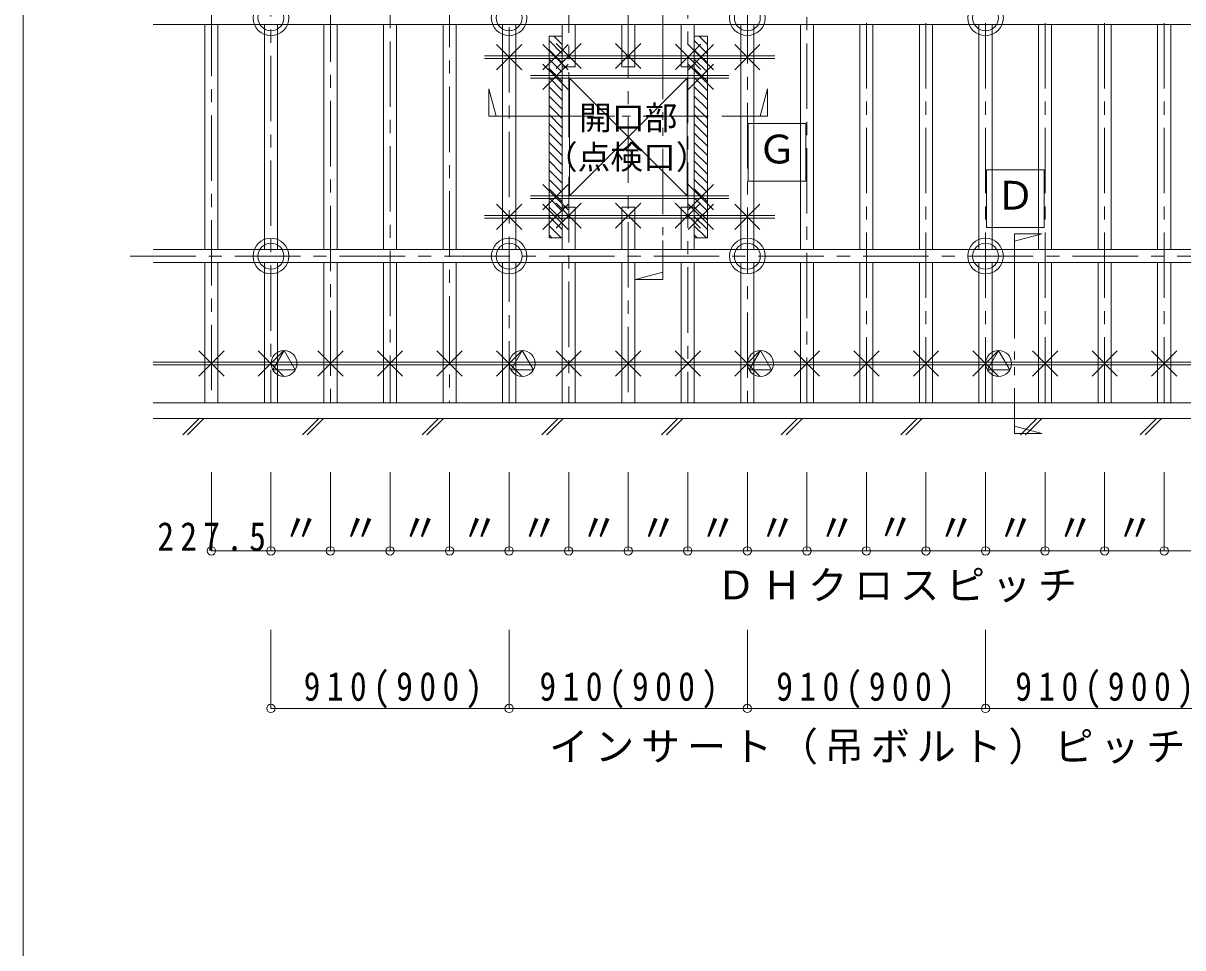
# Model space of a CAD drawing. Units: millimetres on the paper, enlarged 10 times, with parts at other scales. Extents: x -2077 to 2023, y -1433 to 1417.
# Drawn here: x -2077 to -1191, y -298 to 408 of the extents above; entities that cross this region are included whole.
import ezdxf
from ezdxf.enums import TextEntityAlignment as Align

# ---------------------------------------------------------------- set-up
doc = ezdxf.new("R2010")
doc.units = ezdxf.units.MM
doc.header["$LTSCALE"] = 10
doc.linetypes.add('CHAIN1', pattern=[8, 5, -1, 1, -1])
doc.linetypes.add('DOUBLE_CHAIN1', pattern=[8.8, 5, -1, 0.6, -0.6, 0.6, -1])
for name, color, linetype, lineweight in [('0-0_基本', 7, 'Continuous', 9), ('0-1_軸組', 7, 'Continuous', 9), ('0-2_インサート', 7, 'Continuous', 9), ('0-3_文字', 7, 'Continuous', 9), ('0-5_仕上', 7, 'Continuous', 9), ('F-0_図枠', 7, 'Continuous', 9)]:
    doc.layers.add(name, color=color, linetype=linetype, lineweight=lineweight)
doc.styles.add('ＭＳ ゴシック', font='')
doc.styles.get('ＭＳ ゴシック').set_extended_font_data('MS Gothic')

msp = doc.modelspace()

# ---------------------------------------------------------------- linework, layer by layer
at = {"layer": '0-0_基本', "color": 4, "linetype": 'CHAIN1'}
for p, q in [((-1433.14, 1048.28), (-1433.14, 118.28)), ((-1387.64, 1048.28), (-1387.64, 118.28)), ((-1342.14, 1048.28), (-1342.14, 118.28)), ((-1296.64, 1048.28), (-1296.64, 118.28)), ((-1251.14, 1048.28), (-1251.14, 118.28)), ((-1205.64, 1048.28), (-1205.64, 118.28)), ((-1478.64, 1032.78), (-1478.64, 118.28)), ((-1524.14, 987.28), (-1524.14, 118.28)), ((-1569.64, 941.78), (-1569.64, 118.28)), ((-1615.14, 896.28), (-1615.14, 118.28)), ((-1660.64, 850.78), (-1660.64, 118.28)), ((-1706.14, 805.28), (-1706.14, 118.28)), ((-1751.64, 759.78), (-1751.64, 118.28)), ((-1797.14, 714.28), (-1797.14, 118.28)), ((-1842.64, 668.78), (-1842.64, 118.28)), ((-1888.14, 623.28), (-1888.14, 118.28)), ((-1933.64, 577.78), (-1933.64, 118.28)), ((-1995.63, 230.28), (-850.03, 230.28))]:
    msp.add_line(p, q, dxfattribs=at)
at = {"layer": '0-0_基本'}
for p, q in [((-1715.77, 372.65), (-1696.5, 391.92)), ((-1715.77, 391.92), (-1696.5, 372.65)), ((-1680.27, 372.65), (-1661, 391.92)), ((-1680.27, 391.92), (-1661, 372.65)), ((-1670.27, 373.49), (-1651, 392.76)), ((-1670.27, 392.76), (-1651, 373.49)), ((-1624.77, 373.49), (-1605.5, 392.76)), ((-1624.77, 392.76), (-1605.5, 373.49)), ((-1578.9, 372.85), (-1559.64, 392.12)), ((-1578.9, 392.12), (-1559.64, 372.85)), ((-1569.27, 372.65), (-1550, 391.92)), ((-1569.27, 391.92), (-1550, 372.65)), ((-1533.77, 372.65), (-1514.5, 391.92)), ((-1533.77, 391.92), (-1514.5, 372.65)), ((-1724.93, 383.28), (-1503.13, 383.28)), ((-1724.93, 381.28), (-1503.13, 381.28)), ((-1671.02, 367.67), (-1680.27, 376.92)), ((-1661, 376.92), (-1669.9, 368.02)), ((-1569.27, 357.65), (-1550, 376.92)), ((-1569.27, 376.92), (-1550, 357.65)), ((-1689.85, 368.28), (-1538.38, 368.28)), ((-1689.85, 366.28), (-1538.38, 366.28)), ((-1670.38, 367.54), (-1680.27, 357.65)), ((-1661, 357.65), (-1670.64, 367.29)), ((-1661, 265.65), (-1680.27, 284.92)), ((-1661, 284.92), (-1680.27, 265.65)), ((-1569.27, 265.65), (-1550, 284.92)), ((-1569.27, 284.92), (-1550, 265.65)), ((-1689.85, 276.28), (-1538.38, 276.28)), ((-1715.77, 250.65), (-1696.5, 269.92)), ((-1715.77, 269.92), (-1696.5, 250.65)), ((-1689.85, 274.28), (-1538.38, 274.28)), ((-1680.27, 250.65), (-1661, 269.92)), ((-1680.27, 269.92), (-1661, 250.65)), ((-1670.27, 251.49), (-1651, 270.76)), ((-1670.27, 270.76), (-1651, 251.49)), ((-1624.77, 251.49), (-1605.5, 270.76)), ((-1624.77, 270.76), (-1605.5, 251.49)), ((-1579.27, 251.49), (-1560, 270.76)), ((-1579.27, 270.76), (-1560, 251.49)), ((-1569.27, 250.65), (-1550, 269.92)), ((-1569.27, 269.92), (-1550, 250.65)), ((-1533.77, 250.65), (-1514.5, 269.92)), ((-1533.77, 269.92), (-1514.5, 250.65)), ((-1724.93, 261.28), (-1503.13, 261.28)), ((-1724.93, 259.28), (-1503.13, 259.28)), ((-1943.27, 138.65), (-1924, 157.92)), ((-1943.27, 157.92), (-1924, 138.65)), ((-1897.77, 138.65), (-1878.5, 157.92)), ((-1897.77, 157.92), (-1878.5, 138.65)), ((-1852.27, 138.65), (-1833, 157.92)), ((-1852.27, 157.92), (-1833, 138.65)), ((-1806.77, 138.65), (-1787.5, 157.92)), ((-1806.77, 157.92), (-1787.5, 138.65)), ((-1761.27, 138.65), (-1742, 157.92)), ((-1761.27, 157.92), (-1742, 138.65)), ((-1715.77, 138.65), (-1696.5, 157.92)), ((-1715.77, 157.92), (-1696.5, 138.65)), ((-1670.27, 138.65), (-1651, 157.92)), ((-1670.27, 157.92), (-1651, 138.65)), ((-1624.77, 138.65), (-1605.5, 157.92)), ((-1624.77, 157.92), (-1605.5, 138.65)), ((-1579.27, 138.65), (-1560, 157.92)), ((-1579.27, 157.92), (-1560, 138.65)), ((-1533.77, 138.65), (-1514.5, 157.92)), ((-1533.77, 157.92), (-1514.5, 138.65)), ((-1488.27, 138.65), (-1469, 157.92)), ((-1488.27, 157.92), (-1469, 138.65)), ((-1442.77, 138.65), (-1423.5, 157.92)), ((-1442.77, 157.92), (-1423.5, 138.65)), ((-1397.27, 138.65), (-1378, 157.92)), ((-1397.27, 157.92), (-1378, 138.65)), ((-1351.77, 138.65), (-1332.5, 157.92)), ((-1351.77, 157.92), (-1332.5, 138.65)), ((-1306.27, 138.65), (-1287, 157.92)), ((-1306.27, 157.92), (-1287, 138.65)), ((-1260.77, 138.65), (-1241.5, 157.92)), ((-1260.77, 157.92), (-1241.5, 138.65)), ((-1215.27, 138.65), (-1196, 157.92)), ((-1215.27, 157.92), (-1196, 138.65)), ((-1978.14, 149.28), (-878.14, 149.28)), ((-1978.14, 147.28), (-878.14, 147.28)), ((-1955.55, 93.77), (-1943.04, 106.28)), ((-1951.82, 93.77), (-1939.31, 106.28)), ((-1864.09, 93.77), (-1851.58, 106.28)), ((-1860.37, 93.77), (-1847.86, 106.28)), ((-1772.64, 93.77), (-1760.13, 106.28)), ((-1768.91, 93.77), (-1756.4, 106.28)), ((-1681.18, 93.77), (-1668.67, 106.28)), ((-1677.45, 93.77), (-1664.94, 106.28)), ((-1589.72, 93.77), (-1577.21, 106.28)), ((-1586, 93.77), (-1573.49, 106.28)), ((-1498.27, 93.77), (-1485.76, 106.28)), ((-1494.54, 93.77), (-1482.03, 106.28)), ((-1406.81, 93.77), (-1394.3, 106.28)), ((-1403.08, 93.77), (-1390.57, 106.28)), ((-1315.35, 93.77), (-1302.84, 106.28)), ((-1311.63, 93.77), (-1299.12, 106.28)), ((-1223.9, 93.77), (-1211.39, 106.28)), ((-1220.17, 93.77), (-1207.66, 106.28))]:
    msp.add_line(p, q, dxfattribs=at)
for points in [[(-1978.14, 118.28), (-878.14, 118.28), (-878.14, 1048.28)], [(-866.14, 1048.28), (-866.14, 106.28), (-1978.14, 106.28)]]:
    msp.add_lwpolyline(points, dxfattribs=at)
at = {"layer": '0-1_軸組'}
for p, q in [((-878.14, 407.28), (-1978.14, 407.28)), ((-1938.64, 407.28), (-1938.64, 235.28)), ((-1928.64, 407.28), (-1928.64, 235.28)), ((-1893.14, 407.28), (-1893.14, 235.28)), ((-1883.14, 407.28), (-1883.14, 235.28)), ((-1847.64, 407.28), (-1847.64, 235.28)), ((-1837.64, 407.28), (-1837.64, 235.28)), ((-1802.14, 407.28), (-1802.14, 235.28)), ((-1792.14, 407.28), (-1792.14, 235.28)), ((-1756.64, 407.28), (-1756.64, 235.28)), ((-1746.64, 407.28), (-1746.64, 235.28)), ((-1711.14, 407.28), (-1711.14, 235.28)), ((-1701.14, 407.28), (-1701.14, 235.28)), ((-1665.64, 407.28), (-1665.64, 374.78)), ((-1655.64, 407.28), (-1655.64, 374.78)), ((-1620.14, 407.28), (-1620.14, 374.78)), ((-1610.14, 407.28), (-1610.14, 374.78)), ((-1564.64, 407.28), (-1564.64, 366.28)), ((-1529.14, 407.28), (-1529.14, 235.28)), ((-1519.14, 407.28), (-1519.14, 235.28)), ((-1483.64, 407.28), (-1483.64, 235.28)), ((-1473.64, 407.28), (-1473.64, 235.28)), ((-1438.14, 407.28), (-1438.14, 235.28)), ((-1428.14, 407.28), (-1428.14, 235.28)), ((-1392.64, 407.28), (-1392.64, 235.28)), ((-1382.64, 407.28), (-1382.64, 235.28)), ((-1347.14, 407.28), (-1347.14, 235.28)), ((-1337.14, 407.28), (-1337.14, 235.28)), ((-1301.64, 407.28), (-1301.64, 235.28)), ((-1291.64, 407.28), (-1291.64, 235.28)), ((-1256.14, 407.28), (-1256.14, 235.28)), ((-1246.14, 407.28), (-1246.14, 235.28)), ((-1210.64, 407.28), (-1210.64, 235.28)), ((-1200.64, 407.28), (-1200.64, 235.28)), ((-1675.64, 394.89), (-1665.64, 384.89)), ((-1671.96, 398.28), (-1665.64, 391.96)), ((-1665.64, 398.28), (-1665.64, 244.28)), ((-1564.64, 394.89), (-1554.64, 384.89)), ((-1560.96, 398.28), (-1554.64, 391.96)), ((-1554.64, 398.28), (-1554.64, 244.28)), ((-1675.64, 387.82), (-1665.64, 377.82)), ((-1564.64, 387.82), (-1554.64, 377.82)), ((-1675.64, 380.75), (-1665.64, 370.75)), ((-1675.64, 373.67), (-1665.64, 363.67)), ((-1655.64, 374.78), (-1665.64, 374.78)), ((-1620.14, 374.78), (-1610.14, 374.78)), ((-1564.64, 380.75), (-1554.64, 370.75)), ((-1564.64, 373.67), (-1554.64, 363.67)), ((-1675.64, 366.6), (-1665.64, 356.6)), ((-1564.64, 366.6), (-1554.64, 356.6)), ((-1675.64, 359.53), (-1665.64, 349.53)), ((-1564.64, 359.53), (-1554.64, 349.53)), ((-1675.64, 352.46), (-1665.64, 342.46)), ((-1564.64, 352.46), (-1554.64, 342.46)), ((-1675.64, 345.39), (-1665.64, 335.39)), ((-1675.64, 338.32), (-1665.64, 328.32)), ((-1564.64, 345.39), (-1554.64, 335.39)), ((-1564.64, 338.32), (-1554.64, 328.32)), ((-1675.64, 331.25), (-1665.64, 321.25)), ((-1564.64, 331.25), (-1554.64, 321.25)), ((-1675.64, 324.18), (-1665.64, 314.18)), ((-1564.64, 324.18), (-1554.64, 314.18)), ((-1675.64, 317.11), (-1665.64, 307.11)), ((-1564.64, 317.11), (-1554.64, 307.11)), ((-1675.64, 310.03), (-1665.64, 300.03)), ((-1675.64, 302.96), (-1665.64, 292.96)), ((-1564.64, 310.03), (-1554.64, 300.03)), ((-1564.64, 302.96), (-1554.64, 292.96)), ((-1675.64, 295.89), (-1665.64, 285.89)), ((-1564.64, 295.89), (-1554.64, 285.89)), ((-1675.64, 288.82), (-1665.64, 278.82)), ((-1564.64, 288.82), (-1554.64, 278.82)), ((-1675.64, 281.75), (-1665.64, 271.75)), ((-1675.64, 274.68), (-1665.64, 264.68)), ((-1665.64, 276.28), (-1665.64, 235.28)), ((-1564.64, 281.75), (-1554.64, 271.75)), ((-1564.64, 276.28), (-1564.64, 235.28)), ((-1564.64, 274.68), (-1554.64, 264.68)), ((-1675.64, 267.61), (-1665.64, 257.61)), ((-1655.64, 267.78), (-1665.64, 267.78)), ((-1655.64, 267.78), (-1655.64, 235.28)), ((-1620.14, 267.78), (-1620.14, 235.28)), ((-1620.14, 267.78), (-1610.14, 267.78)), ((-1610.14, 267.78), (-1610.14, 235.28)), ((-1574.64, 267.78), (-1564.64, 267.78)), ((-1574.64, 267.78), (-1574.64, 235.28)), ((-1564.64, 267.61), (-1554.64, 257.61)), ((-1675.64, 260.54), (-1665.64, 250.54)), ((-1564.64, 260.54), (-1554.64, 250.54)), ((-1675.64, 253.47), (-1666.45, 244.28)), ((-1564.64, 253.47), (-1555.45, 244.28)), ((-1675.64, 246.4), (-1673.52, 244.28)), ((-1665.64, 244.28), (-1675.64, 244.28)), ((-1564.64, 246.4), (-1562.52, 244.28)), ((-1554.64, 244.28), (-1564.64, 244.28)), ((-878.14, 235.28), (-1978.14, 235.28)), ((-878.14, 235.28), (-1978.14, 235.28)), ((-878.14, 225.28), (-1978.14, 225.28)), ((-878.14, 225.28), (-1978.14, 225.28)), ((-1938.64, 225.28), (-1938.64, 118.28)), ((-1928.64, 225.28), (-1928.64, 118.28)), ((-1893.14, 225.28), (-1893.14, 118.28)), ((-1883.14, 225.28), (-1883.14, 118.28)), ((-1847.64, 225.28), (-1847.64, 118.28)), ((-1837.64, 225.28), (-1837.64, 118.28)), ((-1802.14, 225.28), (-1802.14, 118.28)), ((-1792.14, 225.28), (-1792.14, 118.28)), ((-1756.64, 225.28), (-1756.64, 118.28)), ((-1746.64, 225.28), (-1746.64, 118.28)), ((-1711.14, 225.28), (-1711.14, 118.28)), ((-1701.14, 225.28), (-1701.14, 118.28)), ((-1665.64, 225.28), (-1665.64, 118.28)), ((-1655.64, 225.28), (-1655.64, 118.28)), ((-1620.14, 225.28), (-1620.14, 118.28)), ((-1610.14, 225.28), (-1610.14, 118.28)), ((-1574.64, 225.28), (-1574.64, 118.28)), ((-1564.64, 225.28), (-1564.64, 118.28)), ((-1529.14, 225.28), (-1529.14, 118.28)), ((-1519.14, 225.28), (-1519.14, 118.28)), ((-1483.64, 225.28), (-1483.64, 118.28)), ((-1473.64, 225.28), (-1473.64, 118.28)), ((-1438.14, 225.28), (-1438.14, 118.28)), ((-1428.14, 225.28), (-1428.14, 118.28)), ((-1392.64, 225.28), (-1392.64, 118.28)), ((-1382.64, 225.28), (-1382.64, 118.28)), ((-1347.14, 225.28), (-1347.14, 118.28)), ((-1337.14, 225.28), (-1337.14, 118.28)), ((-1301.64, 225.28), (-1301.64, 118.28)), ((-1291.64, 225.28), (-1291.64, 118.28)), ((-1256.14, 225.28), (-1256.14, 118.28)), ((-1246.14, 225.28), (-1246.14, 118.28)), ((-1210.64, 225.28), (-1210.64, 118.28)), ((-1200.64, 225.28), (-1200.64, 118.28))]:
    msp.add_line(p, q, dxfattribs=at)
for points in [[(-1574.64, 407.28), (-1574.64, 374.78), (-1564.64, 374.78)], [(-1675.64, 244.28), (-1675.64, 398.28), (-1665.64, 398.28)], [(-1564.64, 244.28), (-1564.64, 398.28), (-1554.64, 398.28)]]:
    msp.add_lwpolyline(points, dxfattribs=at)
at = {"layer": '0-2_インサート'}
for p, q in [((-1878.14, 158.17), (-1886.7, 143.34)), ((-1869.57, 143.34), (-1878.14, 158.17)), ((-1696.14, 158.17), (-1704.7, 143.34)), ((-1687.57, 143.34), (-1696.14, 158.17)), ((-1514.14, 158.17), (-1522.7, 143.34)), ((-1505.57, 143.34), (-1514.14, 158.17)), ((-1332.14, 158.17), (-1340.7, 143.34)), ((-1323.57, 143.34), (-1332.14, 158.17)), ((-1886.7, 143.34), (-1869.57, 143.34)), ((-1704.7, 143.34), (-1687.57, 143.34)), ((-1522.7, 143.34), (-1505.57, 143.34)), ((-1340.7, 143.34), (-1323.57, 143.34))]:
    msp.add_line(p, q, dxfattribs=at)
for centre, radius in [((-1888.14, 412.28), 13.62), ((-1706.14, 412.28), 13.62), ((-1524.14, 412.28), 13.62), ((-1342.14, 412.28), 13.62), ((-1888.14, 412.28), 9.89), ((-1706.14, 412.28), 9.89), ((-1524.14, 412.28), 9.89), ((-1342.14, 412.28), 9.89), ((-1888.14, 230.28), 13.62), ((-1888.14, 230.28), 9.89), ((-1706.14, 230.28), 13.62), ((-1706.14, 230.28), 9.89), ((-1524.14, 230.28), 13.62), ((-1524.14, 230.28), 9.89), ((-1342.14, 230.28), 13.62), ((-1342.14, 230.28), 9.89), ((-1878.14, 148.28), 9.89), ((-1696.14, 148.28), 9.89), ((-1514.14, 148.28), 9.89), ((-1332.14, 148.28), 9.89)]:
    msp.add_circle(centre, radius, dxfattribs=at)
at = {"layer": '0-3_文字'}
for p, q in [((-1588.72, 430.27), (-1588.72, 400.27)), ((-1721.72, 358.14), (-1716.11, 337.21)), ((-1721.72, 337.21), (-1721.72, 358.14)), ((-1508.76, 358.14), (-1514.36, 337.21)), ((-1508.76, 337.21), (-1508.76, 358.14)), ((-1721.72, 337.21), (-1691.72, 337.21)), ((-1508.76, 337.21), (-1538.76, 337.21)), ((-1523.39, 331.45), (-1479.39, 331.45)), ((-1523.39, 287.45), (-1523.39, 331.45)), ((-1479.39, 331.45), (-1479.39, 287.45)), ((-1341.39, 252.15), (-1341.39, 296.15)), ((-1341.39, 296.15), (-1297.39, 296.15)), ((-1297.39, 296.15), (-1297.39, 252.15)), ((-1479.39, 287.45), (-1523.39, 287.45)), ((-1297.39, 252.15), (-1341.39, 252.15)), ((-1588.72, 212.3), (-1588.72, 242.3)), ((-1299.08, 247.4), (-1320, 241.8)), ((-1320, 247.4), (-1299.08, 247.4)), ((-1320, 247.4), (-1320, 217.4)), ((-1609.64, 212.3), (-1588.72, 217.9)), ((-1588.72, 212.3), (-1609.64, 212.3)), ((-1320, 124.88), (-1320, 94.88)), ((-1299.08, 94.88), (-1320, 100.49)), ((-1320, 94.88), (-1299.08, 94.88)), ((-1933.64, 5.11), (-1933.64, 65.11)), ((-1888.14, 5.11), (-1888.14, 65.11)), ((-1842.64, 5.11), (-1842.64, 65.11)), ((-1797.14, 5.11), (-1797.14, 65.11)), ((-1751.64, 5.11), (-1751.64, 65.11)), ((-1706.14, 5.11), (-1706.14, 65.11)), ((-1660.64, 5.11), (-1660.64, 65.11)), ((-1615.14, 5.11), (-1615.14, 65.11)), ((-1569.64, 5.11), (-1569.64, 65.11)), ((-1524.14, 5.11), (-1524.14, 65.11)), ((-1478.64, 5.11), (-1478.64, 65.11)), ((-1433.14, 5.11), (-1433.14, 65.11)), ((-1387.64, 5.11), (-1387.64, 65.11)), ((-1342.14, 5.11), (-1342.14, 65.11)), ((-1296.64, 5.11), (-1296.64, 65.11)), ((-1251.14, 5.11), (-1251.14, 65.11)), ((-1205.64, 5.11), (-1205.64, 65.11)), ((-1933.64, 5.11), (-887.14, 5.11)), ((-1888.14, -115.23), (-1888.14, -55.23)), ((-1706.14, -115.23), (-1706.14, -55.23)), ((-1524.14, -115.23), (-1524.14, -55.23)), ((-1342.14, -115.23), (-1342.14, -55.23)), ((-1888.14, -115.23), (-978.14, -115.23))]:
    msp.add_line(p, q, dxfattribs=at)
at = {"layer": '0-3_文字', "color": 4, "linetype": 'DOUBLE_CHAIN1'}
for p, q in [((-1588.72, 400.27), (-1588.72, 242.3)), ((-1691.72, 337.21), (-1538.76, 337.21)), ((-1320, 217.4), (-1320, 124.88))]:
    msp.add_line(p, q, dxfattribs=at)
at = {"layer": '0-3_文字'}
for centre in [(-1933.64, 5.11), (-1888.14, 5.11), (-1842.64, 5.11), (-1797.14, 5.11), (-1751.64, 5.11), (-1706.14, 5.11), (-1660.64, 5.11), (-1615.14, 5.11), (-1569.64, 5.11), (-1524.14, 5.11), (-1478.64, 5.11), (-1433.14, 5.11), (-1387.64, 5.11), (-1342.14, 5.11), (-1296.64, 5.11), (-1251.14, 5.11), (-1205.64, 5.11), (-1888.14, -115.23), (-1706.14, -115.23), (-1524.14, -115.23), (-1342.14, -115.23)]:
    msp.add_circle(centre, 3.19, dxfattribs=at)
at = {"layer": '0-5_仕上'}
for p, q in [((-1665.64, 366.28), (-1564.64, 366.28)), ((-1660.14, 276.28), (-1570.14, 366.28)), ((-1570.14, 366.28), (-1570.14, 276.28)), ((-1564.64, 276.28), (-1665.64, 276.28)), ((-1570.14, 276.28), (-1660.14, 276.28))]:
    msp.add_line(p, q, dxfattribs=at)
msp.add_lwpolyline([(-1660.14, 276.28), (-1660.14, 366.28), (-1570.14, 276.28)], dxfattribs=at)
at = {"layer": 'F-0_図枠'}
msp.add_line((-2077.43, -1432.82), (-2077.43, 1417.18), dxfattribs=at)

# ---------------------------------------------------------------- texts
at = {"layer": '0-3_文字', "style": 'ＭＳ ゴシック'}
for s, height, p in [('開口部', 18.33, (-1652.64, 321.28)), ('Ｇ', 21.99, (-1516.39, 294.45)), ('（点検口）', 18.33, (-1678.82, 291.28)), ('Ｄ', 21.99, (-1334.39, 259.15)), ('〃', 21.99, (-1880.12, 5.19)), ('〃', 21.99, (-1834.62, 5.19)), ('〃', 21.99, (-1789.12, 5.19)), ('〃', 21.99, (-1743.62, 5.19)), ('〃', 21.99, (-1698.12, 5.19)), ('〃', 21.99, (-1652.62, 5.19)), ('〃', 21.99, (-1607.12, 5.19)), ('〃', 21.99, (-1561.62, 5.19)), ('〃', 21.99, (-1516.12, 5.19)), ('〃', 21.99, (-1470.62, 5.19)), ('〃', 21.99, (-1426.02, 5.66)), ('〃', 21.99, (-1379.62, 5.19)), ('〃', 21.99, (-1334.12, 5.19)), ('〃', 21.99, (-1288.62, 5.19)), ('〃', 21.99, (-1243.12, 5.19))]:
    msp.add_text(s, height=height, dxfattribs=at).set_placement(p, align=Align.BOTTOM_LEFT)
at = {"layer": '0-3_文字', "char_height": 21.99, "attachment_point": 7, "style": 'ＭＳ ゴシック'}
for s, insert in [('\\T1.38;\\W0.85;227.5', (-1974.92, 4.81)), ('\\T1.17;ＤＨクロスピッチ', (-1547.89, -34.26)), ('\\T1.39;\\W0.85;910(900)', (-1863.08, -115.23)), ('\\T1.39;\\W0.85;910(900)', (-1682.96, -115.23)), ('\\T1.39;\\W0.85;910(900)', (-1502.02, -115.23)), ('\\T1.39;\\W0.85;910(900)', (-1319.41, -115.23)), ('\\T1.17;インサート（吊ボルト）ピッチ', (-1675.64, -158.13))]:
    msp.add_mtext(s, dxfattribs=dict(at, insert=insert))

doc.saveas('drawing.dxf')
